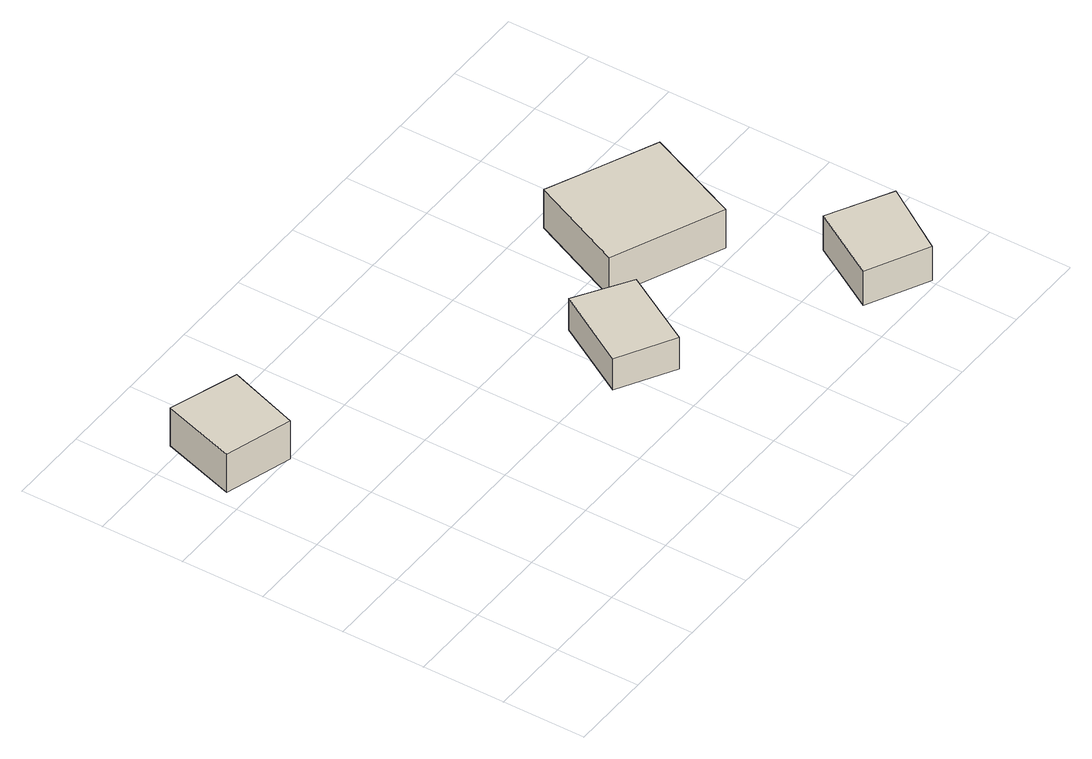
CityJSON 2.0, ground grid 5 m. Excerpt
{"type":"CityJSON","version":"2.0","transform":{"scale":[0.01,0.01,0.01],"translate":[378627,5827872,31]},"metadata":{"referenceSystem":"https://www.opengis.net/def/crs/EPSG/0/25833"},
"CityObjects":{
"building1":{"type":"Building","attributes":{"Gemeindeschluessel":"11000005","BezugspunktDach":"2200","function":"31001_1312","measuredHeight":2.58,"storeysAboveGround":1},"address":[{"country":"Germany","locality":"Berlin","thoroughfareNumber":"84 (30)","thoroughfareName":"Niederneuendorfer Allee"}],"geometry":[{"type":"Solid","lod":"1","boundaries":[[[[0,1,2,3]],[[4,5,6,7]],[[4,7,3,2]],[[5,4,2,1]],[[6,5,1,0]],[[7,6,0,3]]]]}]},
"building2":{"type":"Building","attributes":{"Gemeindeschluessel":"11000005","BezugspunktDach":"2200","function":"31001_1312","measuredHeight":2.12,"storeysAboveGround":1},"address":[{"country":"Germany","locality":"Berlin","thoroughfareNumber":"84 (29)","thoroughfareName":"Niederneuendorfer Allee"}],"geometry":[{"type":"Solid","lod":"1","boundaries":[[[[8,9,10,11]],[[12,13,14,15]],[[12,15,11,10]],[[13,12,10,9]],[[14,13,9,8]],[[15,14,8,11]]]]}]},
"building3":{"type":"Building","attributes":{"Gemeindeschluessel":"11000005","BezugspunktDach":"2200","function":"31001_1312","measuredHeight":3.6,"storeysAboveGround":1},"address":[{"country":"Germany","locality":"Berlin","thoroughfareNumber":"84 (28)","thoroughfareName":"Niederneuendorfer Allee"}],"geometry":[{"type":"Solid","lod":"1","boundaries":[[[[16,17,18,19,20]],[[21,22,23,24,25]],[[21,25,20,19]],[[22,21,19,18]],[[23,22,18,17]],[[24,23,17,16]],[[25,24,16,20]]]]}]},
"building4":{"type":"Building","attributes":{"Gemeindeschluessel":"11000005","BezugspunktDach":"2200","function":"31001_1312","measuredHeight":2.56,"storeysAboveGround":1},"address":[{"country":"Germany","locality":"Berlin","thoroughfareNumber":"84 (27)","thoroughfareName":"Niederneuendorfer Allee"}],"geometry":[{"type":"Solid","lod":"1","boundaries":[[[[26,27,28,29,30]],[[31,32,33,34,35]],[[31,35,30,29]],[[32,31,29,28]],[[33,32,28,27]],[[34,33,27,26]],[[35,34,26,30]]]]}]}
},
"vertices":[
[478,1986,347],[629,2422,347],[218,2558,347],[73,2109,347],[218,2558,89],[629,2422,89],[478,1986,89],[73,2109,89],
[2203,724,292],[2462,1168,292],[2141,1372,292],[1871,915,292],[2141,1372,80],[2462,1168,80],[2203,724,80],[1871,915,80],
[3137,1063,337],[3391,1647,337],[3068,1790,337],[2745,1933,337],[2482,1349,337],[2745,1933,76],[3068,1790,76],[3391,1647,76],[3137,1063,76],[2482,1349,76],
[3510,30,316],[3771,431,316],[3584,532,316],[3397,633,316],[3146,214,316],[3397,633,85],[3584,532,85],[3771,431,85],[3510,30,85],[3146,214,85]
]}
